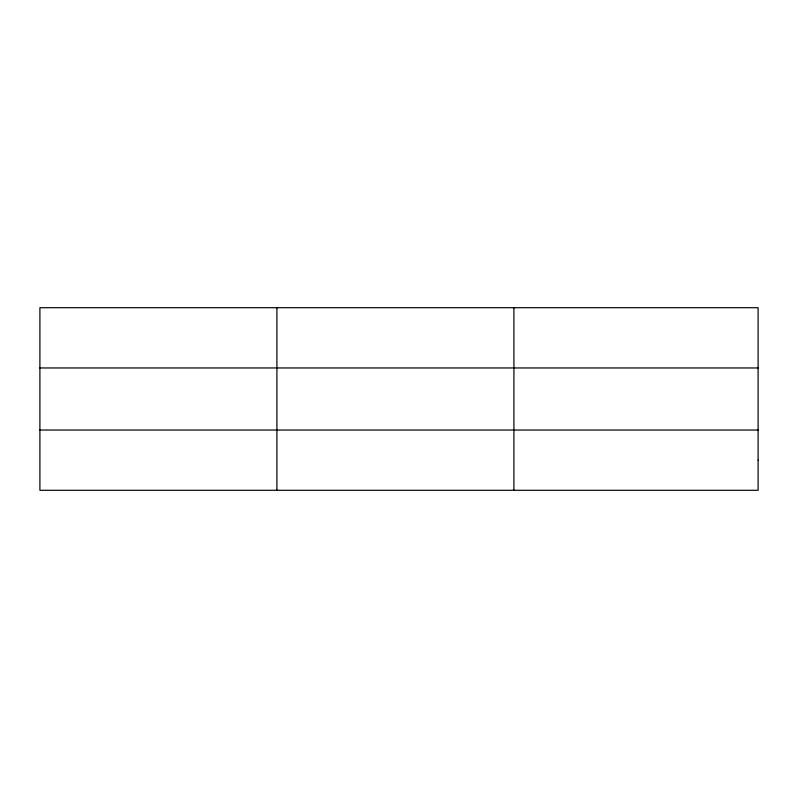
<?xml version="1.0" encoding="UTF-8"?>
<svg xmlns="http://www.w3.org/2000/svg" width="798" height="798" viewBox="0 0 798 798"><rect width="100%" height="100%" fill="white"/><g stroke="black" fill="none" stroke-linecap="round" stroke-linejoin="round"><path stroke-width="1.2" d="M276.906 307.709L276.906 490.291M513.912 307.709L513.912 490.291M39.9 367.958L758.1 367.958M39.9 430.042L758.1 430.042M758.1 460.167L758.1 490.291L39.9 490.291L39.9 307.709L758.1 307.709L758.1 460.167"/></g></svg>
